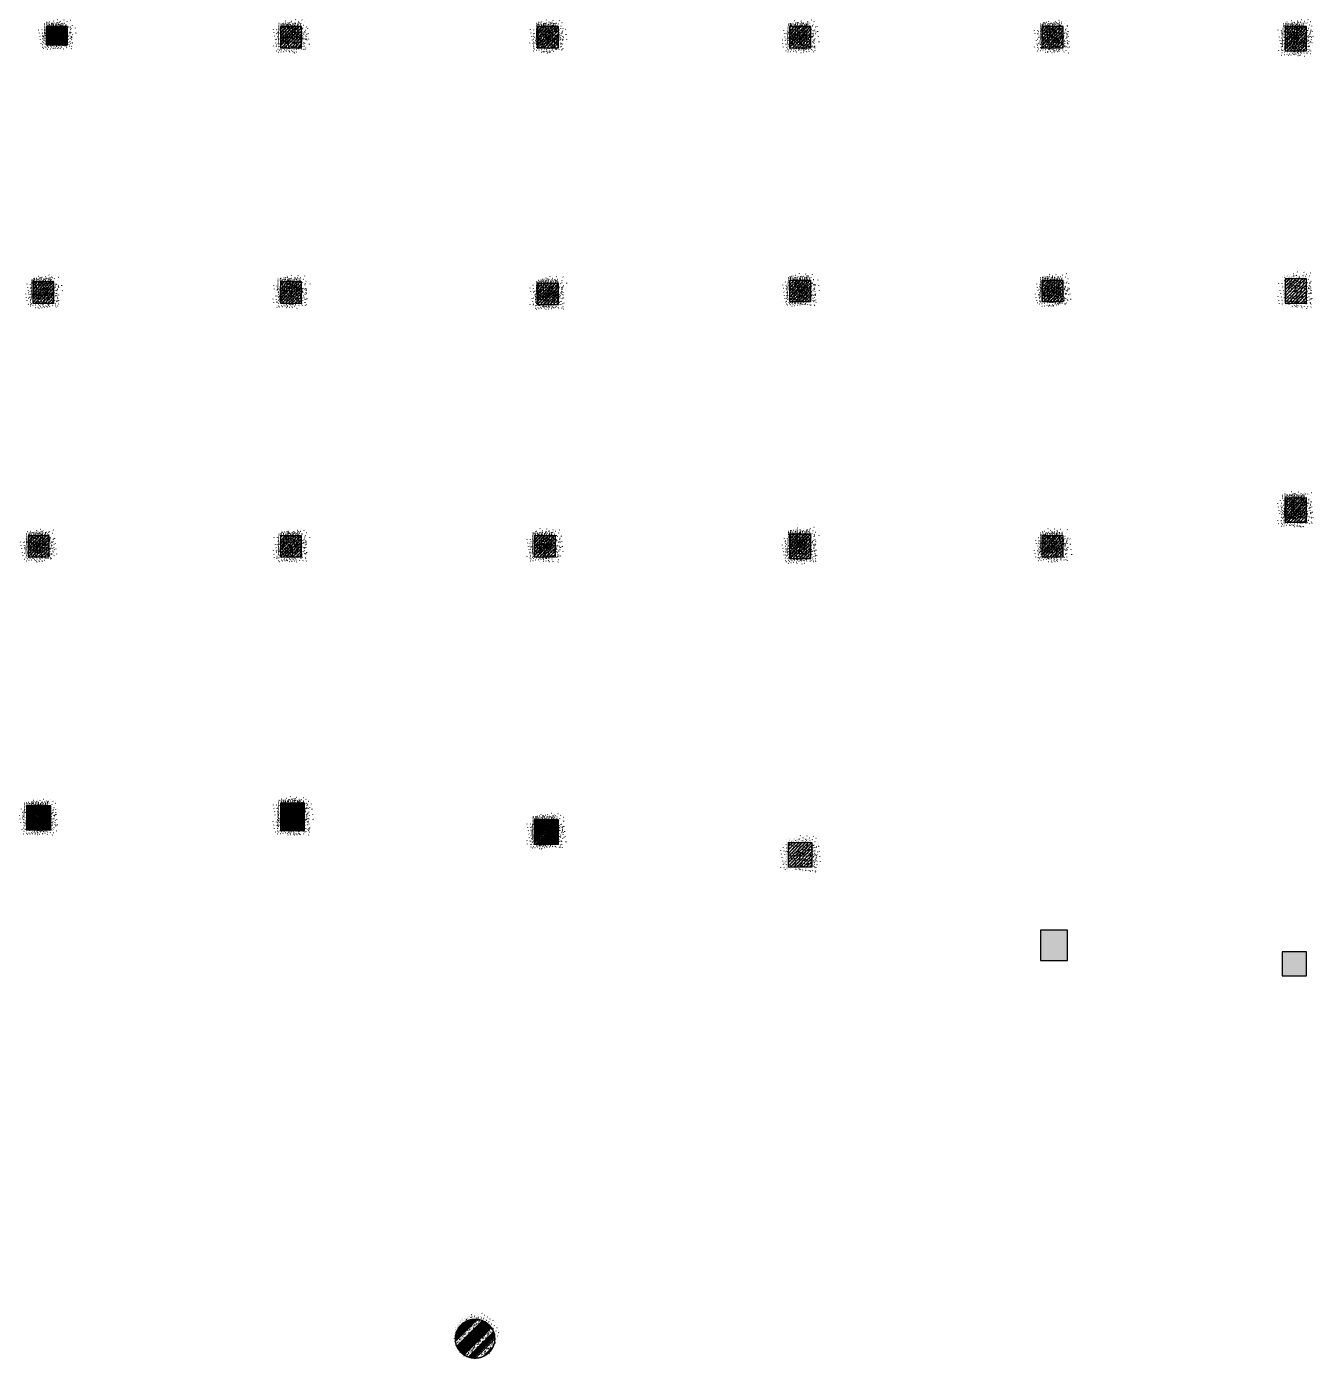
# Model space of a CAD drawing. Header units: inches. Extents: x 600420258 to 600616080, y 3473199424 to 3473292379.
# Drawn here: x 600573486 to 600615836, y 3473244350 to 3473288418 of the extents above; entities that cross this region are included whole.
import ezdxf
from ezdxf.xclip import XClip

# ---------------------------------------------------------------- set-up
doc = ezdxf.new("R2010")
doc.units = ezdxf.units.IN
doc.header["$MEASUREMENT"] = 0
doc.header["$XCLIPFRAME"] = 2
for name, color, linetype in [('SX-MALL-WALL-L-1F~2F$0$S-COLU', 30, 'Continuous'), ('SX-MALL-WALL-L-1F~2F$0$S-COLU-LSZ', 30, 'Continuous'), ('SX-MALL-WALL-L-1F~2F$0$S-PATT-BMCO', 7, 'Continuous'), ('SX-MALL-WALL-L-1F~2F$0$S-PATT-WALL', 83, 'Continuous'), ('SX-MALL-WALL-L-1F~2F$0$单形心', 4, 'Continuous')]:
    doc.layers.add(name, color=color, linetype=linetype)
pattern_1 = [(24.56816131876918, (600332848.5159376, 3473133887.589986), (-31.18316060756021, 68.21004687377882), []), (29.56816131876925, (600332848.5159376, 3473133887.589986), (97.53445422577846, -46.37920049590846), [11.25, -123.75]), (334.5681613187692, (600332848.5159376, 3473133887.589986), (19.88439775835759, 112.9961142864107), [9, -99]), (80.01956131876923, (600332856.6438087, 3473133883.725054), (117.4189029535321, 66.61682170576017), [9.5610285, -105.1713168]), (25.75236131876919, (600332858.9887226, 3473133915.702631), (141.3476152674957, -79.15081590010527), [16.87499999999951, -185.6249999999961]), (76.20376131876925, (600332870.7676862, 3473133909.106722), (182.3878362713222, 87.98253900728311), [14.3415432, -157.75695]), (330.7523613187692, (600332858.9887226, 3473133915.702631), (182.387767611897, 87.98268144025062), [13.49999999999976, -148.4999999999961]), (0.5681613187692669, (600332870.4268485, 3473133903.438077), (62.82047321120105, -87.84980446922418), [11.25, -123.75]), (305.5681613187692, (600332870.4268485, 3473133903.438077), (72.17288940056439, 89.18848105901375), [9, -99]), (51.01956131876926, (600332875.6618832, 3473133896.117257), (134.9933625470349, 1.33857134020591), [9.5610285, -105.1713168]), (17.06816131876921, (600332848.5159376, 3473133887.589986), (19.14085714793764, 46.15589493924091), [0.75, -97.8, 0.75, -100.5, 0.75, -99.375]), (347.0681613187692, (600332848.5159376, 3473133887.589986), (57.63084699394109, 41.66442757030211), [0.75, -57.3, 0.75, -95.55, 0.75, -37.875]), (307.0681613187692, (600332817.1703391, 3473133899.267141), (73.85474001336534, -31.12342331039777), [0.75, -37.5, 0.75, -117, 0.75, -155.25]), (297.0681613187692, (600332803.1140169, 3473133904.503534), (87.2164167648191, -16.46683781742514), [0.75, -48.75, 0.75, -77.69999999999999, 0.75, -110.25])]
pattern_2 = [(24.56816131876918, (600332801.6615303, 3473133905.044628), (-31.18316060756021, 68.21004687377882), []), (29.56816131876925, (600332801.6615303, 3473133905.044628), (97.53445422577846, -46.37920049590846), [11.25, -123.75]), (334.5681613187692, (600332801.6615303, 3473133905.044628), (19.88439775835759, 112.9961142864107), [9, -99]), (80.01956131876923, (600332809.7894014, 3473133901.179696), (117.4189029535321, 66.61682170576017), [9.5610285, -105.1713168]), (25.75236131876919, (600332812.1343153, 3473133933.157272), (141.3476152674957, -79.15081590010527), [16.87499999999951, -185.6249999999961]), (76.20376131876925, (600332823.9132789, 3473133926.561364), (182.3878362713222, 87.98253900728311), [14.3415432, -157.75695]), (330.7523613187692, (600332812.1343153, 3473133933.157272), (182.387767611897, 87.98268144025062), [13.49999999999975, -148.4999999999961]), (0.5681613187692669, (600332823.5724412, 3473133920.892719), (62.82047321120105, -87.84980446922418), [11.25, -123.75]), (305.5681613187692, (600332823.5724412, 3473133920.892719), (72.17288940056439, 89.18848105901375), [9, -99]), (51.01956131876926, (600332828.8074759, 3473133913.571898), (134.9933625470349, 1.33857134020591), [9.5610285, -105.1713168]), (17.06816131876921, (600332801.6615303, 3473133905.044628), (19.14085714793764, 46.15589493924091), [0.75, -97.8, 0.75, -100.5, 0.75, -99.375]), (347.0681613187692, (600332801.6615303, 3473133905.044628), (57.63084699394109, 41.66442757030211), [0.75, -57.3, 0.75, -95.55, 0.75, -37.875]), (307.0681613187692, (600332770.3159318, 3473133916.721783), (73.85474001336534, -31.12342331039777), [0.75, -37.5, 0.75, -117, 0.75, -155.25]), (297.0681613187692, (600332756.2596096, 3473133921.958176), (87.2164167648191, -16.46683781742514), [0.75, -48.75, 0.75, -77.69999999999999, 0.75, -110.25])]

# ---------------------------------------------------------------- blocks, each defined once
blk = doc.blocks.new('SX-MALL-WALL-L-1F~2F$0$BANWANG_XINGXIN')
at = {"color": 0}
for points in [[(0.7071067811865476, 0.7071067811865475), (-0.7071067811865477, -0.7071067811865475)], [(-0.7071067811865475, 0.7071067811865476), (0.7071067811865474, -0.7071067811865477)]]:
    blk.add_lwpolyline(points, dxfattribs=at)
blk = doc.blocks.new('SX-MALL-WALL-L-1F~2F')
at = {"layer": 'SX-MALL-WALL-L-1F~2F$0$S-PATT-BMCO'}
h = blk.add_hatch(color=256, dxfattribs=at)
h.dxf.hatch_style = 1
h.paths.add_polyline_path([(600425292.3174325, 3473104678.816881), (600425641.4102643, 3473105615.905028), (600424798.0309322, 3473105930.088577), (600424448.9381006, 3473104993.00043)])
h = blk.add_hatch(color=256, dxfattribs=at)
h.dxf.hatch_style = 1
h.paths.add_polyline_path([(600432515.6973916, 3473101438.829814), (600432794.9716568, 3473102188.500332), (600432045.3011394, 3473102467.774597), (600431766.0268741, 3473101718.10408)])
at = {"layer": 'SX-MALL-WALL-L-1F~2F$0$S-PATT-WALL'}
h = blk.add_hatch(dxfattribs=at)
h.set_pattern_fill('钢筋混凝土', color=256, scale=15, pattern_type=2)
h.set_pattern_definition([(24.56816130920691, (600578670.4906899, 3474335457.565492), (-15.59158029808818, 34.10502343949155), []), (29.56816130920689, (600578670.4906899, 3474335457.565492), (97.53445421803805, -46.37920051218637), [11.25, -123.75]), (334.568161309207, (600578670.4906899, 3474335457.565492), (19.88439777721597, 112.9961142830921), [9, -99]), (80.01956130920688, (600578678.618561, 3474335453.700559), (117.41890296465, 66.61682168616366), [9.5610285, -105.1713168]), (25.75236130920692, (600578680.9634749, 3474335485.678136), (141.3476152542859, -79.15081592369535), [16.875, -185.625]), (76.2037613092069, (600578692.7424386, 3474335479.082227), (182.3878362860059, 87.98253897684367), [14.3415432, -157.75695]), (330.7523613092069, (600578680.9634749, 3474335485.678136), (182.3877676265808, 87.98268140981119), [13.5, -148.5]), (0.568161309206916, (600578692.4016008, 3474335473.413582), (62.82047319653945, -87.84980447970854), [11.25, -123.75]), (305.568161309207, (600578692.4016008, 3474335473.413582), (72.1728894154494, 89.18848104696852), [8.999999999999948, -98.99999999999959]), (51.01956130920689, (600578697.6366355, 3474335466.092762), (134.9933625472583, 1.338571317676326), [9.5610285, -105.1713168]), (17.06816130920694, (600578670.4906899, 3474335457.565492), (19.14085715564078, 46.15589493604642), [0, -97.79999999999997, 0, -100.5, 0, -99.37499999999997]), (347.0681613092069, (600578670.4906899, 3474335457.565492), (57.63084700089463, 41.66442756068386), [0, -57.29999999999979, 0, -95.54999999999959, 0, -37.87499999999979]), (307.0681613092069, (600578639.1450914, 3474335469.242647), (73.85474000817104, -31.12342332272368), [0, -37.5, 0, -117, 0, -155.25]), (297.0681613092069, (600578625.0887692, 3474335474.479039), (87.21641676207088, -16.46683783198104), [0, -48.74999999999979, 0, -77.69999999999958, 0, -110.2499999999996])])
h.paths.add_polyline_path([(600404852.1171446, 3473144627.304279), (600405061.5728434, 3473145189.557167), (600404405.6111406, 3473145433.922149), (600404196.1554418, 3473144871.669261)])
h = blk.add_hatch(dxfattribs=at)
h.set_pattern_fill('钢筋混凝土', color=256, scale=15, pattern_type=2)
h.set_pattern_definition([(24.56816131876918, (600332819.1161811, 3473133951.899036), (-31.18316060756021, 68.21004687377882), []), (29.56816131876925, (600332819.1161811, 3473133951.899036), (97.53445422577846, -46.37920049590846), [11.25, -123.75]), (334.5681613187692, (600332819.1161811, 3473133951.899036), (19.88439775835759, 112.9961142864107), [9, -99]), (80.01956131876923, (600332827.2440523, 3473133948.034103), (117.4189029535321, 66.61682170576017), [9.5610285, -105.1713168]), (25.75236131876919, (600332829.5889661, 3473133980.01168), (141.3476152674957, -79.15081590010527), [16.87499999999951, -185.6249999999961]), (76.20376131876925, (600332841.3679298, 3473133973.415771), (182.3878362713222, 87.98253900728311), [14.3415432, -157.75695]), (330.7523613187692, (600332829.5889661, 3473133980.01168), (182.387767611897, 87.98268144025062), [13.49999999999975, -148.4999999999961]), (0.5681613187692669, (600332841.0270921, 3473133967.747127), (62.82047321120105, -87.84980446922418), [11.25, -123.75]), (305.5681613187692, (600332841.0270921, 3473133967.747127), (72.17288940056439, 89.18848105901375), [9, -99]), (51.01956131876926, (600332846.2621268, 3473133960.426306), (134.9933625470349, 1.33857134020591), [9.5610285, -105.1713168]), (17.06816131876921, (600332819.1161811, 3473133951.899036), (19.14085714793764, 46.15589493924091), [0.75, -97.8, 0.75, -100.5, 0.75, -99.375]), (347.0681613187692, (600332819.1161811, 3473133951.899036), (57.63084699394109, 41.66442757030211), [0.75, -57.3, 0.75, -95.55, 0.75, -37.875]), (307.0681613187692, (600332787.7705827, 3473133963.576191), (73.85474001336534, -31.12342331039777), [0.75, -37.5, 0.75, -117, 0.75, -155.25]), (297.0681613187692, (600332773.7142605, 3473133968.812583), (87.2164167648191, -16.46683781742514), [0.75, -48.75, 0.75, -77.69999999999999, 0.75, -110.25])])
h.paths.add_polyline_path([(600412079.6409987, 3473141828.126017), (600412324.0059808, 3473142484.087719), (600411668.0442779, 3473142728.452702), (600411423.6792959, 3473142072.490999)])
h = blk.add_hatch(dxfattribs=at)
h.set_pattern_fill('钢筋混凝土', color=256, scale=15, pattern_type=2)
h.set_pattern_definition(pattern_1)
h.paths.add_polyline_path([(600420044.8902464, 3473138860.836947), (600420289.2552285, 3473139516.79865), (600419633.2935256, 3473139761.163632), (600419388.9285436, 3473139105.201929)])
h = blk.add_hatch(dxfattribs=at)
h.set_pattern_fill('钢筋混凝土', color=256, scale=15, pattern_type=2)
h.set_pattern_definition([(24.56816131876918, (600332942.2247521, 3473133852.680703), (-31.18316060756021, 68.21004687377882), []), (29.56816131876925, (600332942.2247521, 3473133852.680703), (97.53445422577846, -46.37920049590846), [11.25, -123.75]), (334.5681613187692, (600332942.2247521, 3473133852.680703), (19.88439775835759, 112.9961142864107), [9, -99]), (80.01956131876923, (600332950.3526232, 3473133848.815771), (117.4189029535321, 66.61682170576017), [9.5610285, -105.1713168]), (25.75236131876919, (600332952.6975371, 3473133880.793347), (141.3476152674957, -79.15081590010527), [16.87499999999951, -185.6249999999961]), (76.20376131876925, (600332964.4765007, 3473133874.197439), (182.3878362713222, 87.98253900728311), [14.3415432, -157.75695]), (330.7523613187692, (600332952.6975371, 3473133880.793347), (182.387767611897, 87.98268144025062), [13.49999999999975, -148.4999999999961]), (0.5681613187692669, (600332964.135663, 3473133868.528794), (62.82047321120105, -87.84980446922418), [11.25, -123.75]), (305.5681613187692, (600332964.135663, 3473133868.528794), (72.17288940056439, 89.18848105901375), [9, -99]), (51.01956131876926, (600332969.3706977, 3473133861.207973), (134.9933625470349, 1.33857134020591), [9.5610285, -105.1713168]), (17.06816131876921, (600332942.2247521, 3473133852.680703), (19.14085714793764, 46.15589493924091), [0.75, -97.8, 0.75, -100.5, 0.75, -99.375]), (347.0681613187692, (600332942.2247521, 3473133852.680703), (57.63084699394109, 41.66442757030211), [0.75, -57.3, 0.75, -95.55, 0.75, -37.875]), (307.0681613187692, (600332910.8791536, 3473133864.357858), (73.85474001336534, -31.12342331039777), [0.75, -37.5, 0.75, -117, 0.75, -155.25]), (297.0681613187692, (600332896.8228314, 3473133869.594251), (87.2164167648191, -16.46683781742514), [0.75, -48.75, 0.75, -77.69999999999999, 0.75, -110.25])])
h.paths.add_polyline_path([(600401445.683765, 3473136772.292391), (600401690.0487472, 3473137428.254094), (600401034.0870442, 3473137672.619076), (600400789.7220622, 3473137016.657373)])
h = blk.add_hatch(dxfattribs=at)
h.set_pattern_fill('钢筋混凝土', color=256, scale=15, pattern_type=2)
h.set_pattern_definition([(24.56816131876918, (600332865.9705797, 3473133934.444395), (-31.18316060756021, 68.21004687377882), []), (29.56816131876925, (600332865.9705797, 3473133934.444395), (97.53445422577846, -46.37920049590846), [11.25, -123.75]), (334.5681613187692, (600332865.9705797, 3473133934.444395), (19.88439775835759, 112.9961142864107), [9, -99]), (80.01956131876923, (600332874.0984509, 3473133930.579463), (117.4189029535321, 66.61682170576017), [9.5610285, -105.1713168]), (25.75236131876919, (600332876.4433647, 3473133962.557039), (141.3476152674957, -79.15081590010527), [16.87499999999951, -185.6249999999961]), (76.20376131876925, (600332888.2223284, 3473133955.961131), (182.3878362713222, 87.98253900728311), [14.3415432, -157.75695]), (330.7523613187692, (600332876.4433647, 3473133962.557039), (182.387767611897, 87.98268144025062), [13.49999999999975, -148.4999999999961]), (0.5681613187692669, (600332887.8814907, 3473133950.292486), (62.82047321120105, -87.84980446922418), [11.25, -123.75]), (305.5681613187692, (600332887.8814907, 3473133950.292486), (72.17288940056439, 89.18848105901375), [9, -99]), (51.01956131876926, (600332893.1165254, 3473133942.971665), (134.9933625470349, 1.33857134020591), [9.5610285, -105.1713168]), (17.06816131876921, (600332865.9705797, 3473133934.444395), (19.14085714793764, 46.15589493924091), [0.75, -97.8, 0.75, -100.5, 0.75, -99.375]), (347.0681613187692, (600332865.9705797, 3473133934.444395), (57.63084699394109, 41.66442757030211), [0.75, -57.3, 0.75, -95.55, 0.75, -37.875]), (307.0681613187692, (600332834.6249813, 3473133946.12155), (73.85474001336534, -31.12342331039777), [0.75, -37.5, 0.75, -117, 0.75, -155.25]), (297.0681613187692, (600332820.5686591, 3473133951.357943), (87.2164167648191, -16.46683781742514), [0.75, -48.75, 0.75, -77.69999999999999, 0.75, -110.25])])
h.paths.add_polyline_path([(600427869.5762644, 3473135945.911806), (600428113.9412465, 3473136601.873508), (600427457.9795437, 3473136846.23849), (600427213.6145616, 3473136190.276787)])
h = blk.add_hatch(dxfattribs=at)
h.set_pattern_fill('钢筋混凝土', color=256, scale=15, pattern_type=2)
h.set_pattern_definition(pattern_1)
h.paths.add_polyline_path([(600409129.8065695, 3473133909.731172), (600409374.1715516, 3473134565.692875), (600408718.2098486, 3473134810.057857), (600408473.8448666, 3473134154.096154)])
h = blk.add_hatch(dxfattribs=at)
h.set_pattern_fill('钢筋混凝土', color=256, scale=15, pattern_type=2)
h.set_pattern_definition(pattern_2)
h.paths.add_polyline_path([(600435694.2622904, 3473133030.986661), (600435938.6272724, 3473133686.948364), (600435282.6655695, 3473133931.313346), (600435038.3005874, 3473133275.351643)])
h = blk.add_hatch(dxfattribs=at)
h.set_pattern_fill('钢筋混凝土', color=256, scale=15, pattern_type=2)
h.set_pattern_definition(pattern_1)
h.paths.add_polyline_path([(600417077.6011778, 3473130895.587701), (600417321.9661599, 3473131551.549404), (600416666.0044571, 3473131795.914385), (600416421.639475, 3473131139.952682)])
h = blk.add_hatch(dxfattribs=at)
h.set_pattern_fill('钢筋混凝土', color=256, scale=15, pattern_type=2)
h.set_pattern_definition([(24.56816131876918, (600333317.0600111, 3473133713.043571), (-31.18316060756021, 68.21004687377882), []), (29.56816131876925, (600333317.0600111, 3473133713.043571), (97.53445422577846, -46.37920049590846), [11.25, -123.75]), (334.5681613187692, (600333317.0600111, 3473133713.043571), (19.88439775835759, 112.9961142864107), [9, -99]), (80.01956131876923, (600333325.1878823, 3473133709.178638), (117.4189029535321, 66.61682170576017), [9.5610285, -105.1713168]), (25.75236131876919, (600333327.5327961, 3473133741.156215), (141.3476152674957, -79.15081590010527), [16.87499999999951, -185.6249999999961]), (76.20376131876925, (600333339.3117598, 3473133734.560306), (182.3878362713222, 87.98253900728311), [14.3415432, -157.75695]), (330.7523613187692, (600333327.5327961, 3473133741.156215), (182.387767611897, 87.98268144025062), [13.49999999999975, -148.4999999999961]), (0.5681613187692669, (600333338.9709221, 3473133728.891661), (62.82047321120105, -87.84980446922418), [11.25, -123.75]), (305.5681613187692, (600333338.9709221, 3473133728.891661), (72.17288940056439, 89.18848105901375), [9, -99]), (51.01956131876926, (600333344.2059568, 3473133721.570841), (134.9933625470349, 1.33857134020591), [9.5610285, -105.1713168]), (17.06816131876921, (600333317.0600111, 3473133713.043571), (19.14085714793764, 46.15589493924091), [0.75, -97.8, 0.75, -100.5, 0.75, -99.375]), (347.0681613187692, (600333317.0600111, 3473133713.043571), (57.63084699394109, 41.66442757030211), [0.75, -57.3, 0.75, -95.55, 0.75, -37.875]), (307.0681613187692, (600333285.7144127, 3473133724.720726), (73.85474001336534, -31.12342331039777), [0.75, -37.5, 0.75, -117, 0.75, -155.25]), (297.0681613187692, (600333271.6580905, 3473133729.957118), (87.2164167648191, -16.46683781742514), [0.75, -48.75, 0.75, -77.69999999999999, 0.75, -110.25])])
h.paths.add_polyline_path([(600443202.9125882, 3473130127.080554), (600443482.1868527, 3473130876.751069), (600442826.2251499, 3473131121.116051), (600442546.9508854, 3473130371.445536)])
h = blk.add_hatch(dxfattribs=at)
h.set_pattern_fill('钢筋混凝土', color=256, scale=15, pattern_type=2)
h.set_pattern_definition(pattern_1)
h.paths.add_polyline_path([(600398372.7407517, 3473128953.115885), (600398617.1057339, 3473129609.077588), (600397961.1440309, 3473129853.44257), (600397716.7790489, 3473129197.480867)])
h = blk.add_hatch(dxfattribs=at)
h.set_pattern_fill('钢筋混凝土', color=256, scale=15, pattern_type=2)
h.set_pattern_definition([(24.56816131876918, (600332865.9705801, 3473133934.444396), (-31.18316060756021, 68.21004687377882), []), (29.56816131876925, (600332865.9705801, 3473133934.444396), (97.53445422577846, -46.37920049590846), [11.25, -123.75]), (334.5681613187692, (600332865.9705801, 3473133934.444396), (19.88439775835759, 112.9961142864107), [9, -99]), (80.01956131876923, (600332874.0984513, 3473133930.579463), (117.4189029535321, 66.61682170576017), [9.5610285, -105.1713168]), (25.75236131876919, (600332876.4433651, 3473133962.55704), (141.3476152674957, -79.15081590010527), [16.87499999999951, -185.624999999996]), (76.20376131876925, (600332888.2223288, 3473133955.961131), (182.3878362713222, 87.98253900728311), [14.3415432, -157.75695]), (330.7523613187692, (600332876.4433651, 3473133962.55704), (182.387767611897, 87.98268144025062), [13.49999999999975, -148.499999999996]), (0.5681613187692669, (600332887.8814911, 3473133950.292486), (62.82047321120105, -87.84980446922418), [11.25, -123.75]), (305.5681613187692, (600332887.8814911, 3473133950.292486), (72.17288940056439, 89.18848105901375), [9, -99]), (51.01956131876926, (600332893.1165258, 3473133942.971666), (134.9933625470349, 1.33857134020591), [9.5610285, -105.1713168]), (17.06816131876921, (600332865.9705801, 3473133934.444396), (19.14085714793764, 46.15589493924091), [0.75, -97.8, 0.75, -100.5, 0.75, -99.375]), (347.0681613187692, (600332865.9705801, 3473133934.444396), (57.63084699394109, 41.66442757030211), [0.75, -57.3, 0.75, -95.55, 0.75, -37.875]), (307.0681613187692, (600332834.6249816, 3473133946.121551), (73.85474001336534, -31.12342331039777), [0.75, -37.5, 0.75, -117, 0.75, -155.25]), (297.0681613187692, (600332820.5686594, 3473133951.357943), (87.2164167648191, -16.46683781742514), [0.75, -48.75, 0.75, -77.69999999999999, 0.75, -110.25])])
h.paths.add_polyline_path([(600424937.1964799, 3473128074.371372), (600425181.5614619, 3473128730.333075), (600424525.5997591, 3473128974.698057), (600424281.234777, 3473128318.736354)])
h = blk.add_hatch(dxfattribs=at)
h.set_pattern_fill('钢筋混凝土', color=256, scale=15, pattern_type=2)
h.set_pattern_definition([(24.56816131876918, (600332801.6615355, 3473133905.044626), (-31.18316060756021, 68.21004687377882), []), (29.56816131876925, (600332801.6615355, 3473133905.044626), (97.53445422577846, -46.37920049590846), [11.25, -123.75]), (334.5681613187692, (600332801.6615355, 3473133905.044626), (19.88439775835759, 112.9961142864107), [9, -99]), (80.01956131876923, (600332809.7894067, 3473133901.179693), (117.4189029535321, 66.61682170576017), [9.5610285, -105.1713168]), (25.75236131876919, (600332812.1343205, 3473133933.15727), (141.3476152674957, -79.15081590010527), [16.87499999999951, -185.6249999999961]), (76.20376131876925, (600332823.9132842, 3473133926.561361), (182.3878362713222, 87.98253900728311), [14.3415432, -157.75695]), (330.7523613187692, (600332812.1343205, 3473133933.15727), (182.387767611897, 87.98268144025062), [13.49999999999975, -148.4999999999961]), (0.5681613187692669, (600332823.5724465, 3473133920.892716), (62.82047321120105, -87.84980446922418), [11.25, -123.75]), (305.5681613187692, (600332823.5724465, 3473133920.892716), (72.17288940056439, 89.18848105901375), [9, -99]), (51.01956131876926, (600332828.8074812, 3473133913.571896), (134.9933625470349, 1.33857134020591), [9.5610285, -105.1713168]), (17.06816131876921, (600332801.6615355, 3473133905.044626), (19.14085714793764, 46.15589493924091), [0.75, -97.8, 0.75, -100.5, 0.75, -99.375]), (347.0681613187692, (600332801.6615355, 3473133905.044626), (57.63084699394109, 41.66442757030211), [0.75, -57.3, 0.75, -95.55, 0.75, -37.875]), (307.0681613187692, (600332770.315937, 3473133916.721781), (73.85474001336534, -31.12342331039777), [0.75, -37.5, 0.75, -117, 0.75, -155.25]), (297.0681613187692, (600332756.2596148, 3473133921.958173), (87.2164167648191, -16.46683781742514), [0.75, -48.75, 0.75, -77.69999999999999, 0.75, -110.25])])
h.paths.add_polyline_path([(600406197.4267832, 3473126038.190739), (600406441.7917653, 3473126694.152442), (600405785.8300625, 3473126938.517424), (600405541.4650804, 3473126282.555721)])
h = blk.add_hatch(dxfattribs=at)
h.set_pattern_fill('钢筋混凝土', color=256, scale=15, pattern_type=2)
h.set_pattern_definition([(24.56816131876918, (600332819.1161729, 3473133951.899038), (-31.18316060756021, 68.21004687377882), []), (29.56816131876925, (600332819.1161729, 3473133951.899038), (97.53445422577846, -46.37920049590846), [11.25, -123.75]), (334.5681613187692, (600332819.1161729, 3473133951.899038), (19.88439775835759, 112.9961142864107), [9, -99]), (80.01956131876923, (600332827.2440441, 3473133948.034106), (117.4189029535321, 66.61682170576017), [9.5610285, -105.1713168]), (25.75236131876919, (600332829.5889579, 3473133980.011683), (141.3476152674957, -79.15081590010527), [16.87499999999951, -185.624999999996]), (76.20376131876925, (600332841.3679216, 3473133973.415774), (182.3878362713222, 87.98253900728311), [14.3415432, -157.75695]), (330.7523613187692, (600332829.5889579, 3473133980.011683), (182.387767611897, 87.98268144025062), [13.49999999999975, -148.499999999996]), (0.5681613187692669, (600332841.0270839, 3473133967.747129), (62.82047321120105, -87.84980446922418), [11.25, -123.75]), (305.5681613187692, (600332841.0270839, 3473133967.747129), (72.17288940056439, 89.18848105901375), [9, -99]), (51.01956131876926, (600332846.2621186, 3473133960.426309), (134.9933625470349, 1.33857134020591), [9.5610285, -105.1713168]), (17.06816131876921, (600332819.1161729, 3473133951.899038), (19.14085714793764, 46.15589493924091), [0.75, -97.8, 0.75, -100.5, 0.75, -99.375]), (347.0681613187692, (600332819.1161729, 3473133951.899038), (57.63084699394109, 41.66442757030211), [0.75, -57.3, 0.75, -95.55, 0.75, -37.875]), (307.0681613187692, (600332787.7705745, 3473133963.576193), (73.85474001336534, -31.12342331039777), [0.75, -37.5, 0.75, -117, 0.75, -155.25]), (297.0681613187692, (600332773.7142522, 3473133968.812586), (87.2164167648191, -16.46683781742514), [0.75, -48.75, 0.75, -77.69999999999999, 0.75, -110.25])])
h.paths.add_polyline_path([(600432761.8825063, 3473125159.44623), (600433006.2474883, 3473125815.407933), (600432350.2857854, 3473126059.772915), (600432105.9208033, 3473125403.811212)])
h = blk.add_hatch(dxfattribs=at)
h.set_pattern_fill('钢筋混凝土', color=256, scale=15, pattern_type=2)
h.set_pattern_definition([(24.56816131876918, (600332801.6615356, 3473133905.044626), (-31.18316060756021, 68.21004687377882), []), (29.56816131876925, (600332801.6615356, 3473133905.044626), (97.53445422577846, -46.37920049590846), [11.25, -123.75]), (334.5681613187692, (600332801.6615356, 3473133905.044626), (19.88439775835759, 112.9961142864107), [9, -99]), (80.01956131876923, (600332809.7894068, 3473133901.179694), (117.4189029535321, 66.61682170576017), [9.5610285, -105.1713168]), (25.75236131876919, (600332812.1343206, 3473133933.15727), (141.3476152674957, -79.15081590010527), [16.87499999999951, -185.6249999999961]), (76.20376131876925, (600332823.9132843, 3473133926.561362), (182.3878362713222, 87.98253900728311), [14.3415432, -157.75695]), (330.7523613187692, (600332812.1343206, 3473133933.15727), (182.387767611897, 87.98268144025062), [13.49999999999975, -148.4999999999961]), (0.5681613187692669, (600332823.5724466, 3473133920.892717), (62.82047321120105, -87.84980446922418), [11.25, -123.75]), (305.5681613187692, (600332823.5724466, 3473133920.892717), (72.17288940056439, 89.18848105901375), [9, -99]), (51.01956131876926, (600332828.8074813, 3473133913.571897), (134.9933625470349, 1.33857134020591), [9.5610285, -105.1713168]), (17.06816131876921, (600332801.6615356, 3473133905.044626), (19.14085714793764, 46.15589493924091), [0.75, -97.8, 0.75, -100.5, 0.75, -99.375]), (347.0681613187692, (600332801.6615356, 3473133905.044626), (57.63084699394109, 41.66442757030211), [0.75, -57.3, 0.75, -95.55, 0.75, -37.875]), (307.0681613187692, (600332770.3159372, 3473133916.721781), (73.85474001336534, -31.12342331039777), [0.75, -37.5, 0.75, -117, 0.75, -155.25]), (297.0681613187692, (600332756.259615, 3473133921.958174), (87.2164167648191, -16.46683781742514), [0.75, -48.75, 0.75, -77.69999999999999, 0.75, -110.25])])
h.paths.add_polyline_path([(600414068.9672168, 3473123105.810955), (600414313.332199, 3473123761.772658), (600413657.3704962, 3473124006.13764), (600413413.005514, 3473123350.175936)])
h = blk.add_hatch(dxfattribs=at)
h.set_pattern_fill('钢筋混凝土', color=256, scale=15, pattern_type=2)
h.set_pattern_definition([(24.56816131876918, (600333381.3690606, 3473133742.443338), (-31.18316060756021, 68.21004687377882), []), (29.56816131876925, (600333381.3690606, 3473133742.443338), (97.53445422577846, -46.37920049590846), [11.25, -123.75]), (334.5681613187692, (600333381.3690606, 3473133742.443338), (19.88439775835759, 112.9961142864107), [9, -99]), (80.01956131876923, (600333389.4969318, 3473133738.578406), (117.4189029535321, 66.61682170576017), [9.5610285, -105.1713168]), (25.75236131876919, (600333391.8418456, 3473133770.555983), (141.3476152674957, -79.15081590010527), [16.87499999999951, -185.624999999996]), (76.20376131876925, (600333403.6208093, 3473133763.960074), (182.3878362713222, 87.98253900728311), [14.3415432, -157.75695]), (330.7523613187692, (600333391.8418456, 3473133770.555983), (182.387767611897, 87.98268144025062), [13.49999999999975, -148.499999999996]), (0.5681613187692669, (600333403.2799716, 3473133758.291429), (62.82047321120105, -87.84980446922418), [11.25, -123.75]), (305.5681613187692, (600333403.2799716, 3473133758.291429), (72.17288940056439, 89.18848105901375), [9, -99]), (51.01956131876926, (600333408.5150063, 3473133750.970609), (134.9933625470349, 1.33857134020591), [9.5610285, -105.1713168]), (17.06816131876921, (600333381.3690606, 3473133742.443338), (19.14085714793764, 46.15589493924091), [0.75, -97.8, 0.75, -100.5, 0.75, -99.375]), (347.0681613187692, (600333381.3690606, 3473133742.443338), (57.63084699394109, 41.66442757030211), [0.75, -57.3, 0.75, -95.55, 0.75, -37.875]), (307.0681613187692, (600333350.0234622, 3473133754.120493), (73.85474001336534, -31.12342331039777), [0.75, -37.5, 0.75, -117, 0.75, -155.25]), (297.0681613187692, (600333335.96714, 3473133759.356886), (87.2164167648191, -16.46683781742514), [0.75, -48.75, 0.75, -77.69999999999999, 0.75, -110.25])])
h.paths.add_polyline_path([(600440287.9874432, 3473122302.394524), (600440567.2617089, 3473123052.065043), (600439911.300006, 3473123296.430025), (600439632.0257404, 3473122546.759506)])
h = blk.add_hatch(dxfattribs=at)
h.set_pattern_fill('钢筋混凝土', color=256, scale=15, pattern_type=2)
h.set_pattern_definition([(24.56816130673034, (600485892.8138522, 3473008385.343768), (-15.59158029661402, 34.10502344016549), []), (29.56816130673031, (600485892.8138522, 3473008385.343768), (97.53445421603337, -46.37920051640222), [11.25, -123.75]), (334.5681613067303, (600485892.8138522, 3473008385.343768), (19.88439778210013, 112.9961142822326), [9, -99]), (80.0195613067303, (600485900.9417233, 3473008381.478835), (117.4189029675295, 66.61682168108834), [9.5610285, -105.1713168]), (25.75236130673034, (600485903.2866372, 3473008413.456412), (141.3476152508647, -79.15081592980496), [16.875, -185.625]), (76.20376130673031, (600485915.0656009, 3473008406.860503), (182.3878362898089, 87.98253896896013), [14.3415432, -157.75695]), (330.7523613067304, (600485903.2866372, 3473008413.456412), (182.3877676303837, 87.98268140192766), [13.5, -148.5]), (0.568161306730337, (600485914.7247632, 3473008401.191858), (62.82047319274221, -87.8498044824239), [11.25, -123.75]), (305.5681613067304, (600485914.7247632, 3473008401.191858), (72.17288941930451, 89.18848104384892), [9, -99]), (51.01956130673031, (600485919.9597979, 3473008393.871038), (134.9933625473162, 1.338571311841363), [9.5610285, -105.1713168]), (17.06816130673036, (600485892.8138522, 3473008385.343768), (19.14085715763584, 46.15589493521907), [0, -97.8, 0, -100.5, 0, -99.375]), (347.0681613067303, (600485892.8138522, 3473008385.343768), (57.63084700269554, 41.66442755819283), [0, -57.3, 0, -95.55, 0, -37.875]), (307.0681613067303, (600485861.4682537, 3473008397.020923), (73.85474000682576, -31.12342332591599), [0, -37.5, 0, -117, 0, -155.25]), (297.0681613067303, (600485847.4119315, 3473008402.257315), (87.21641676135913, -16.46683783575089), [0, -48.74999999999901, 0, -77.699999999998, 0, -110.249999999998])])
h.paths.add_polyline_path([(600395267.286892, 3473120473.755282), (600395546.5611573, 3473121223.4258), (600394796.8906399, 3473121502.700065), (600394517.6163746, 3473120753.029548)])
h = blk.add_hatch(dxfattribs=at)
h.set_pattern_fill('钢筋混凝土', color=256, scale=15, pattern_type=2)
h.set_pattern_definition(pattern_1)
h.paths.add_polyline_path([(600421969.9074107, 3473120109.122122), (600422249.1816759, 3473120858.79264), (600421593.2199731, 3473121103.157622), (600421313.9457078, 3473120353.487104)])
h = blk.add_hatch(dxfattribs=at)
h.set_pattern_fill('钢筋混凝土', color=256, scale=15, pattern_type=2)
h.set_pattern_definition([(24.56816130673034, (600485885.8319952, 3473008366.602003), (-15.59158029661402, 34.10502344016549), []), (29.56816130673031, (600485885.8319952, 3473008366.602003), (97.53445421603337, -46.37920051640222), [11.25, -123.75]), (334.5681613067303, (600485885.8319952, 3473008366.602003), (19.88439778210013, 112.9961142822326), [9, -99]), (80.0195613067303, (600485893.9598664, 3473008362.737071), (117.4189029675295, 66.61682168108834), [9.5610285, -105.1713168]), (25.75236130673034, (600485896.3047802, 3473008394.714647), (141.3476152508647, -79.15081592980496), [16.875, -185.625]), (76.20376130673031, (600485908.0837439, 3473008388.118739), (182.3878362898089, 87.98253896896013), [14.3415432, -157.75695]), (330.7523613067304, (600485896.3047802, 3473008394.714647), (182.3877676303837, 87.98268140192766), [13.5, -148.5]), (0.568161306730337, (600485907.7429062, 3473008382.450094), (62.82047319274221, -87.8498044824239), [11.25, -123.75]), (305.5681613067304, (600485907.7429062, 3473008382.450094), (72.17288941930451, 89.18848104384892), [9, -99]), (51.01956130673031, (600485912.9779409, 3473008375.129273), (134.9933625473162, 1.338571311841363), [9.5610285, -105.1713168]), (17.06816130673036, (600485885.8319952, 3473008366.602003), (19.14085715763584, 46.15589493521907), [0, -97.8, 0, -100.5, 0, -99.375]), (347.0681613067303, (600485885.8319952, 3473008366.602003), (57.63084700269554, 41.66442755819283), [0, -57.3, 0, -95.55, 0, -37.875]), (307.0681613067303, (600485854.4863968, 3473008378.279158), (73.85474000682576, -31.12342332591599), [0, -37.5, 0, -117, 0, -155.25]), (297.0681613067303, (600485840.4300746, 3473008383.515551), (87.21641676135913, -16.46683783575089), [0, -48.74999999999901, 0, -77.699999999998, 0, -110.249999999998])])
h.paths.add_polyline_path([(600403131.8454688, 3473117522.633733), (600403446.0290167, 3473118366.013065), (600402696.3584993, 3473118645.28733), (600402382.1749512, 3473117801.907998)])
h = blk.add_hatch(dxfattribs=at)
h.set_pattern_fill('钢筋混凝土', color=256, scale=15, pattern_type=2)
h.set_pattern_definition(pattern_2)
h.paths.add_polyline_path([(600429812.0480787, 3473117241.051386), (600430056.4130607, 3473117897.013089), (600429400.4513578, 3473118141.378071), (600429156.0863758, 3473117485.416369)])
h = blk.add_hatch(dxfattribs=at)
h.set_pattern_fill('钢筋混凝土', color=256, scale=15, pattern_type=2)
h.set_pattern_definition([(24.56816131876918, (600333782.8258159, 3473134820.094707), (-31.18316060756021, 68.21004687377882), []), (29.56816131876925, (600333782.8258159, 3473134820.094707), (97.53445422577846, -46.37920049590846), [11.25, -123.75]), (334.5681613187692, (600333782.8258159, 3473134820.094707), (19.88439775835759, 112.9961142864107), [9, -99]), (80.01956131876923, (600333790.9536871, 3473134816.229774), (117.4189029535321, 66.61682170576017), [9.5610285, -105.1713168]), (25.75236131876919, (600333793.2986009, 3473134848.207351), (141.3476152674957, -79.15081590010527), [16.8749999999995, -185.624999999996]), (76.20376131876925, (600333805.0775646, 3473134841.611443), (182.3878362713222, 87.98253900728311), [14.3415432, -157.75695]), (330.7523613187692, (600333793.2986009, 3473134848.207351), (182.387767611897, 87.98268144025062), [13.49999999999975, -148.499999999996]), (0.5681613187692669, (600333804.7367269, 3473134835.942798), (62.82047321120105, -87.84980446922418), [11.25, -123.75]), (305.5681613187692, (600333804.7367269, 3473134835.942798), (72.17288940056439, 89.18848105901375), [9, -99]), (51.01956131876926, (600333809.9717616, 3473134828.621977), (134.9933625470349, 1.33857134020591), [9.5610285, -105.1713168]), (17.06816131876921, (600333782.8258159, 3473134820.094707), (19.14085714793764, 46.15589493924091), [0.75, -97.8, 0.75, -100.5, 0.75, -99.375]), (347.0681613187692, (600333782.8258159, 3473134820.094707), (57.63084699394109, 41.66442757030211), [0.75, -57.3, 0.75, -95.55, 0.75, -37.875]), (307.0681613187692, (600333751.4802175, 3473134831.771862), (73.85474001336534, -31.12342331039777), [0.75, -37.5, 0.75, -117, 0.75, -155.25]), (297.0681613187692, (600333737.4238952, 3473134837.008255), (87.2164167648191, -16.46683781742514), [0.75, -48.75, 0.75, -77.69999999999999, 0.75, -110.25])])
h.paths.add_polyline_path([(600437757.064414, 3473115508.50546), (600438036.3386791, 3473116258.175977), (600437380.3769763, 3473116502.540959), (600437101.1027111, 3473115752.870442)])
h = blk.add_hatch(dxfattribs=at)
h.set_pattern_fill('钢筋混凝土', color=256, scale=15, pattern_type=2)
h.set_pattern_definition([(24.56816130673034, (600485728.7402195, 3473007944.912333), (-15.59158029661402, 34.10502344016549), []), (29.56816130673031, (600485728.7402195, 3473007944.912333), (97.53445421603337, -46.37920051640222), [11.25, -123.75]), (334.5681613067303, (600485728.7402195, 3473007944.912333), (19.88439778210013, 112.9961142822326), [9, -99]), (80.0195613067303, (600485736.8680906, 3473007941.0474), (117.4189029675295, 66.61682168108834), [9.5610285, -105.1713168]), (25.75236130673034, (600485739.2130045, 3473007973.024977), (141.3476152508647, -79.15081592980496), [16.875, -185.625]), (76.20376130673031, (600485750.9919682, 3473007966.429069), (182.3878362898089, 87.98253896896013), [14.3415432, -157.75695]), (330.7523613067304, (600485739.2130045, 3473007973.024977), (182.3877676303837, 87.98268140192766), [13.5, -148.5]), (0.568161306730337, (600485750.6511304, 3473007960.760424), (62.82047319274221, -87.8498044824239), [11.25, -123.75]), (305.5681613067304, (600485750.6511304, 3473007960.760424), (72.17288941930451, 89.18848104384892), [9, -99]), (51.01956130673031, (600485755.8861651, 3473007953.439603), (134.9933625473162, 1.338571311841363), [9.5610285, -105.1713168]), (17.06816130673036, (600485728.7402195, 3473007944.912333), (19.14085715763584, 46.15589493521907), [0, -97.8, 0, -100.5, 0, -99.375]), (347.0681613067303, (600485728.7402195, 3473007944.912333), (57.63084700269554, 41.66442755819283), [0, -57.3, 0, -95.55, 0, -37.875]), (307.0681613067303, (600485697.394621, 3473007956.589488), (73.85474000682576, -31.12342332591599), [0, -37.5, 0, -117, 0, -155.25]), (297.0681613067303, (600485683.3382988, 3473007961.825881), (87.21641676135913, -16.46683783575089), [0, -48.74999999999902, 0, -77.69999999999803, 0, -110.249999999998])])
h.paths.add_polyline_path([(600410846.2941265, 3473114168.564278), (600411125.5683917, 3473114918.234796), (600410375.8978742, 3473115197.509061), (600410096.623609, 3473114447.838543)])
h = blk.add_hatch(dxfattribs=at)
h.set_pattern_fill('钢筋混凝土', color=256, scale=15, pattern_type=2)
h.set_pattern_definition([(24.56816130912394, (600515042.22361, 3474165086.565334), (-31.18316059607761, 68.21004687902825), []), (29.56816130912392, (600515042.22361, 3474165086.565334), (97.5344542179709, -46.37920051232759), [11.25, -123.75]), (334.5681613091239, (600515042.22361, 3474165086.565334), (19.88439777737956, 112.9961142830633), [9, -99]), (80.0195613091239, (600515050.3514812, 3474165082.700402), (117.4189029647465, 66.61682168599367), [9.56102849999984, -105.1713167999987]), (25.75236130912394, (600515052.696395, 3474165114.677979), (141.3476152541713, -79.15081592389998), [16.875, -185.625]), (76.20376130912392, (600515064.4753587, 3474165108.08207), (182.3878362861333, 87.98253897657962), [14.34154319999984, -157.7569499999974]), (330.752361309124, (600515052.696395, 3474165114.677979), (182.3877676267082, 87.98268140954715), [13.5, -148.5]), (0.5681613091239425, (600515064.134521, 3474165102.413425), (62.82047319641227, -87.84980447979949), [11.25, -123.75]), (305.568161309124, (600515064.134521, 3474165102.413425), (72.17288941557854, 89.18848104686404), [9, -99]), (51.01956130912392, (600515069.3695557, 3474165095.092605), (134.9933625472603, 1.338571317480891), [9.5610285, -105.1713168]), (17.06816130912397, (600515042.22361, 3474165086.565334), (19.14085715570761, 46.1558949360187), [0.75, -97.8, 0.75, -100.5, 0.75, -99.375]), (347.068161309124, (600515042.22361, 3474165086.565334), (57.63084700095495, 41.66442756060043), [0.75, -57.3, 0.75, -95.55, 0.75, -37.875]), (307.0681613091239, (600515010.8780116, 3474165098.242489), (73.85474000812599, -31.12342332283061), [0.75, -37.5, 0.75, -117, 0.75, -155.25]), (297.068161309124, (600514996.8216894, 3474165103.478882), (87.21641676204705, -16.46683783210731), [0.75, -48.75, 0.75, -77.69999999999999, 0.75, -110.25])])
h.paths.add_polyline_path([(600418454.4467918, 3473110529.158932), (600418733.7210569, 3473111278.829449), (600417984.0505395, 3473111558.103714), (600417704.7762743, 3473110808.433197)])
h = blk.add_hatch(dxfattribs=at)
h.set_pattern_fill('钢筋混凝土', color=256, scale=15, pattern_type=2)
h.set_pattern_definition([(24.56816131615823, (600401011.5460552, 3473112976.830132), (-15.59158030222595, 34.10502343759992), []), (29.56816131615829, (600401011.5460552, 3473112976.830132), (97.53445422366497, -46.37920050035308), [11.25, -123.75]), (334.5681613161582, (600401011.5460552, 3473112976.830132), (19.8843977635068, 112.9961142855045), [9, -99]), (80.01956131615827, (600401019.6739264, 3473112972.965199), (117.4189029565678, 66.61682170040942), [9.5610285, -105.1713168]), (25.75236131615824, (600401022.0188402, 3473113004.942776), (141.3476152638888, -79.15081590654646), [16.875, -185.625]), (76.20376131615829, (600401033.7978039, 3473112998.346867), (182.3878362753315, 87.98253899897175), [14.3415432, -157.75695]), (330.7523613161582, (600401022.0188402, 3473113004.942776), (182.3877676159063, 87.98268143193926), [13.5, -148.5]), (0.5681613161583154, (600401033.4569662, 3473112992.678222), (62.82047320719775, -87.8498044720869), [11.24999999999995, -123.7499999999996]), (305.5681613161584, (600401033.4569662, 3473112992.678222), (72.17288940462869, 89.18848105572486), [9, -99]), (51.0195613161583, (600401038.6920009, 3473112985.357402), (134.9933625470959, 1.338571334054294), [9.5610285, -105.1713168]), (17.06816131615826, (600401011.5460552, 3473112976.830132), (19.14085715004096, 46.15589493836867), [0, -97.8, 0, -100.5, 0, -99.375]), (347.0681613161582, (600401011.5460552, 3473112976.830132), (57.63084699583973, 41.66442756767589), [0, -57.3, 0, -95.55, 0, -37.875]), (307.0681613161582, (600400980.2004567, 3473112988.507287), (73.85474001194707, -31.12342331376331), [0, -37.5, 0, -117, 0, -155.25]), (297.0681613161582, (600400966.1441345, 3473112993.743679), (87.21641676406871, -16.46683782139957), [0, -48.75, 0, -77.69999999999999, 0, -110.25])])
edge = h.paths.add_edge_path()
edge.add_arc((600402545.7225927, 3473099794.379687), 650, 0, 360)
at = {"layer": 'SX-MALL-WALL-L-1F~2F$0$S-COLU'}
for points in [[(600404852.1171446, 3473144627.304279), (600405061.5728434, 3473145189.557167), (600404405.6111406, 3473145433.922149), (600404196.1554418, 3473144871.669261)], [(600412079.6409987, 3473141828.126017), (600412324.0059808, 3473142484.087719), (600411668.0442779, 3473142728.452702), (600411423.6792959, 3473142072.490999)], [(600420044.8902464, 3473138860.836947), (600420289.2552285, 3473139516.79865), (600419633.2935256, 3473139761.163632), (600419388.9285436, 3473139105.201929)], [(600401445.683765, 3473136772.292391), (600401690.0487472, 3473137428.254094), (600401034.0870442, 3473137672.619076), (600400789.7220622, 3473137016.657373)], [(600427869.5762644, 3473135945.911806), (600428113.9412465, 3473136601.873508), (600427457.9795437, 3473136846.23849), (600427213.6145616, 3473136190.276787)], [(600409129.8065695, 3473133909.731172), (600409374.1715516, 3473134565.692875), (600408718.2098486, 3473134810.057857), (600408473.8448666, 3473134154.096154)], [(600435694.2622904, 3473133030.986661), (600435938.6272724, 3473133686.948364), (600435282.6655695, 3473133931.313346), (600435038.3005874, 3473133275.351643)], [(600417077.6011778, 3473130895.587701), (600417321.9661599, 3473131551.549404), (600416666.0044571, 3473131795.914385), (600416421.639475, 3473131139.952682)], [(600443202.9125882, 3473130127.080554), (600443482.1868527, 3473130876.751069), (600442826.2251499, 3473131121.116051), (600442546.9508854, 3473130371.445536)], [(600398372.7407517, 3473128953.115885), (600398617.1057339, 3473129609.077588), (600397961.1440309, 3473129853.44257), (600397716.7790489, 3473129197.480867)], [(600424937.1964799, 3473128074.371372), (600425181.5614619, 3473128730.333075), (600424525.5997591, 3473128974.698057), (600424281.234777, 3473128318.736354)], [(600406197.4267832, 3473126038.190739), (600406441.7917653, 3473126694.152442), (600405785.8300625, 3473126938.517424), (600405541.4650804, 3473126282.555721)], [(600432761.8825063, 3473125159.44623), (600433006.2474883, 3473125815.407933), (600432350.2857854, 3473126059.772915), (600432105.9208033, 3473125403.811212)], [(600414068.9672168, 3473123105.810955), (600414313.332199, 3473123761.772658), (600413657.3704962, 3473124006.13764), (600413413.005514, 3473123350.175936)], [(600440287.9874432, 3473122302.394524), (600440567.2617089, 3473123052.065043), (600439911.300006, 3473123296.430025), (600439632.0257404, 3473122546.759506)], [(600395267.286892, 3473120473.755282), (600395546.5611573, 3473121223.4258), (600394796.8906399, 3473121502.700065), (600394517.6163746, 3473120753.029548)], [(600421969.9074107, 3473120109.122122), (600422249.1816759, 3473120858.79264), (600421593.2199731, 3473121103.157622), (600421313.9457078, 3473120353.487104)], [(600403131.8454688, 3473117522.633733), (600403446.0290167, 3473118366.013065), (600402696.3584993, 3473118645.28733), (600402382.1749512, 3473117801.907998)], [(600429812.0480787, 3473117241.051386), (600430056.4130607, 3473117897.013089), (600429400.4513578, 3473118141.378071), (600429156.0863758, 3473117485.416369)], [(600437757.064414, 3473115508.50546), (600438036.3386791, 3473116258.175977), (600437380.3769763, 3473116502.540959), (600437101.1027111, 3473115752.870442)], [(600410846.2941265, 3473114168.564278), (600411125.5683917, 3473114918.234796), (600410375.8978742, 3473115197.509061), (600410096.623609, 3473114447.838543)], [(600418454.4467918, 3473110529.158932), (600418733.7210569, 3473111278.829449), (600417984.0505395, 3473111558.103714), (600417704.7762743, 3473110808.433197)]]:
    blk.add_lwpolyline(points, close=True, dxfattribs=at)
blk.add_circle((600402545.7225927, 3473099794.379687), 650, dxfattribs=at)
at = {"layer": 'SX-MALL-WALL-L-1F~2F$0$S-COLU-LSZ'}
for points in [[(600425292.3174325, 3473104678.816881), (600425641.4102643, 3473105615.905028), (600424798.0309322, 3473105930.088577), (600424448.9381006, 3473104993.00043)], [(600432515.6973916, 3473101438.829814), (600432794.9716568, 3473102188.500332), (600432045.3011394, 3473102467.774597), (600431766.0268741, 3473101718.10408)]]:
    blk.add_lwpolyline(points, close=True, dxfattribs=at)
at = {"layer": 'SX-MALL-WALL-L-1F~2F$0$单形心', "xscale": 50, "yscale": 50, "zscale": 50}
for p in [(600404628.8641425, 3473145030.613214), (600411873.8426384, 3473142278.289359), (600419839.091886, 3473139311.000289), (600401239.8854047, 3473137222.455733), (600427663.777904, 3473136396.075148), (600408924.0082091, 3473134359.894515), (600435488.4639299, 3473133481.150003), (600416871.8028175, 3473131345.751043), (600443014.5688456, 3473130624.098288), (600398166.9423914, 3473129403.279227), (600424731.3981194, 3473128524.534715), (600405991.6284229, 3473126488.354082), (600432556.0841458, 3473125609.609572), (600413863.1688565, 3473123555.974297), (600440099.6437256, 3473122799.412277), (600395032.088766, 3473120988.227674), (600421781.563692, 3473120606.139872), (600402914.1019839, 3473118083.960532), (600429606.2497183, 3473117691.214729), (600437568.720696, 3473116005.523212), (600410611.0960003, 3473114683.036669), (600418219.2486656, 3473111043.631323), (600402545.7225931, 3473099794.379687)]:
    blk.add_blockref('SX-MALL-WALL-L-1F~2F$0$BANWANG_XINGXIN', p, dxfattribs=at)

msp = doc.modelspace()

# ---------------------------------------------------------------- block references
ref = msp.add_blockref('SX-MALL-WALL-L-1F~2F', (1250392458.527329, 9048125.682563305), dxfattribs=dict(rotation=20.43183869077545))
XClip(ref).set_block_clipping_path([(600349769.7341375, 3473074679.418533), (600357001.7302529, 3473071985.287766), (600356499.8725733, 3473070638.124951), (600359302.5086629, 3473069594.060767), (600362345.1765132, 3473077761.653201), (600381551.4312518, 3473070606.759726), (600391553.7259278, 3473066880.611454), (600387749.827644, 3473056669.608357), (600391632.1759799, 3473055223.319679), (600395635.5522461, 3473065969.791956), (600406982.2408491, 3473061742.817497), (600403058.8006672, 3473051210.921831), (600412723.2437257, 3473047610.6332), (600445093.3740637, 3473134503.466942), (600393055.2444371, 3473153889.197227), (600387463.4997383, 3473138878.984498), (600380158.3525343, 3473141600.366193), (600382830.751978, 3473148774.027779), (600388210.8522022, 3473146769.782572), (600390696.2253517, 3473153441.399696), (600277474.697425, 3473195619.741203), (600273446.9822528, 3473184807.934726), (600257129.111771, 3473190886.82031), (600241575.9633431, 3473149136.690594), (600258197.8999482, 3473142944.531458), (600255239.7303221, 3473135003.762026), (600263182.3271956, 3473132044.911624), (600260741.6763649, 3473125493.34496), (600269350.4970673, 3473122286.306632), (600271511.1407766, 3473128086.235537), (600286270.1853781, 3473122588.058336), (600284109.5416689, 3473116788.129431), (600282580.7823727, 3473112684.400902), (600291840.7574171, 3473109234.788475), (600290827.7957876, 3473106515.642598), (600293360.405141, 3473105572.171298), (600294731.2544166, 3473109252.0137), (600323175.4764534, 3473098655.706329), (600321336.3302773, 3473093718.790065), (600344750.773286, 3473084996.222976), (600341987.4689643, 3473077578.540671), (600344583.6790427, 3473076611.376234), (600346015.5062013, 3473080454.904757), (600351201.5612961, 3473078522.947055)])

doc.saveas('drawing.dxf')
